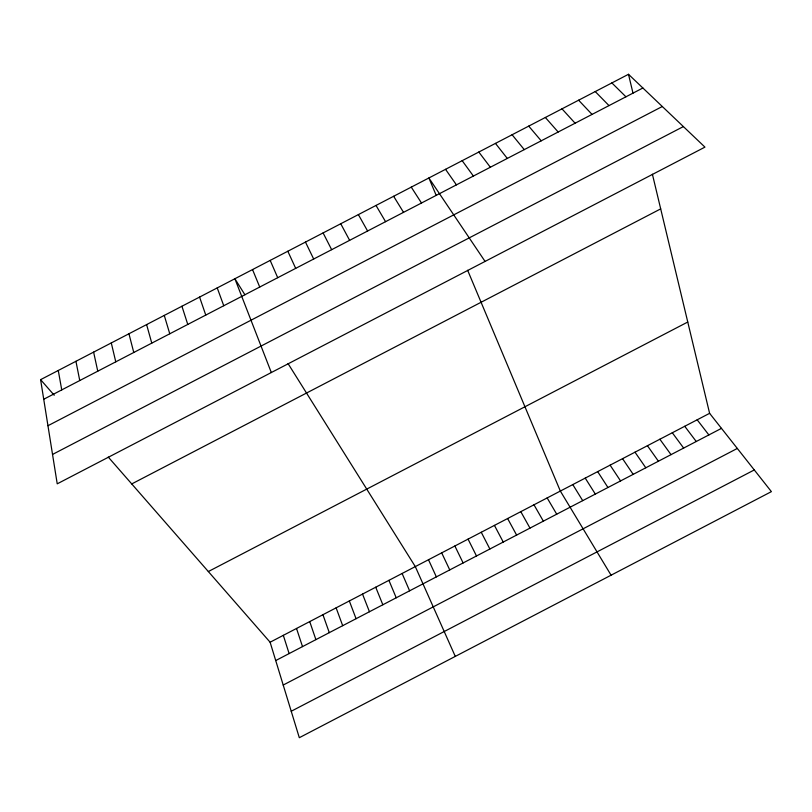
<?xml version="1.0" encoding="UTF-8"?>
<svg xmlns="http://www.w3.org/2000/svg" width="812" height="812" viewBox="0 0 812 812"><rect width="100%" height="100%" fill="white"/><g stroke="black" fill="none" stroke-linecap="round" stroke-linejoin="round"><path stroke-width="1.22" d="M131.737 483.922L660.694 208.877M208.339 571.546L687.764 322.029M108.28 457.085L270.112 642.221L709.607 413.328L652.401 174.235M275.725 660.562L721.472 428.371M283.215 685.044L737.316 448.447M291.234 711.251L754.287 469.945M40.6 379.651L628.488 74.298L704.948 147.124L57.226 483.83L40.6 379.651L54.221 395.241M43.726 399.26L642.881 88M47.949 425.721L662.308 106.504M52.536 454.436L683.379 126.581M611.872 82.925L625.94 96.801M595.247 91.563L609 105.601M578.621 100.201L592.049 114.411M561.985 108.838L575.109 123.211M545.359 117.476L558.159 132.011M528.724 126.114L541.208 140.821M512.098 134.751L524.258 149.621M709.607 413.328L771.4 491.636L299.313 737.702L270.112 642.221M495.462 143.399L507.307 158.431M697.173 419.804L708.866 434.938M478.816 152.037L490.346 167.242M684.739 426.28L696.249 441.505M672.306 432.755L683.643 448.072M462.18 160.685L473.386 176.052M659.862 439.231L671.027 454.649M647.428 445.707L658.41 461.216M445.534 169.322L456.425 184.862M634.994 452.182L645.804 467.783M622.55 458.668L633.187 474.36M485.068 261.423L428.888 177.97L436.217 195.408M610.106 465.144L620.561 480.927M597.673 471.62L607.944 487.504M411.268 187.125L421.499 203.01M585.229 478.106L595.328 494.082M244.93 294.776L234.881 278.739L271.32 372.535M288.077 363.614L415.308 566.603L455.288 656.411M572.785 484.581L582.701 500.649M393.637 196.281L403.534 212.338M611.081 575.201L560.341 491.067L467.641 270.274M376.007 205.436L385.568 221.676M547.156 497.929L556.717 514.189M533.981 504.79L543.35 521.152M358.376 214.601L367.603 231.014M520.796 511.661L529.982 528.115M507.612 518.523L516.615 535.078M340.746 223.757L349.627 240.342M494.437 525.394L503.237 542.051M481.252 532.256L489.869 549.013M323.105 232.922L331.651 249.68M468.057 539.127L476.492 555.976M454.872 545.989L463.114 562.949M305.464 242.077L313.676 259.018M441.687 552.86L449.746 569.912M287.824 251.243L295.69 268.366M428.492 559.732L436.359 576.885M270.183 260.408L277.714 277.704M402.113 573.475L409.603 590.821M388.918 580.347L396.226 597.794M252.532 269.574L259.728 287.052M375.723 587.218L382.838 604.767M362.528 594.09L369.45 611.74M349.333 600.961L356.072 618.714M336.127 607.843L342.684 625.687M217.23 287.905L223.757 305.738M322.932 614.714L329.296 632.66M199.579 297.08L205.761 315.086M309.727 621.586L315.898 639.633M296.522 628.468L302.511 646.606M181.929 306.246L187.765 324.435M283.317 635.339L289.123 653.579M164.268 315.421L169.769 333.783M146.607 324.597L151.773 343.131M128.946 333.762L133.767 352.479M628.488 74.298L633.005 93.177M111.285 342.938L115.771 361.837M93.613 352.124L97.765 371.185M75.942 361.299L79.749 380.544M58.271 370.475L61.742 389.902"/></g></svg>
